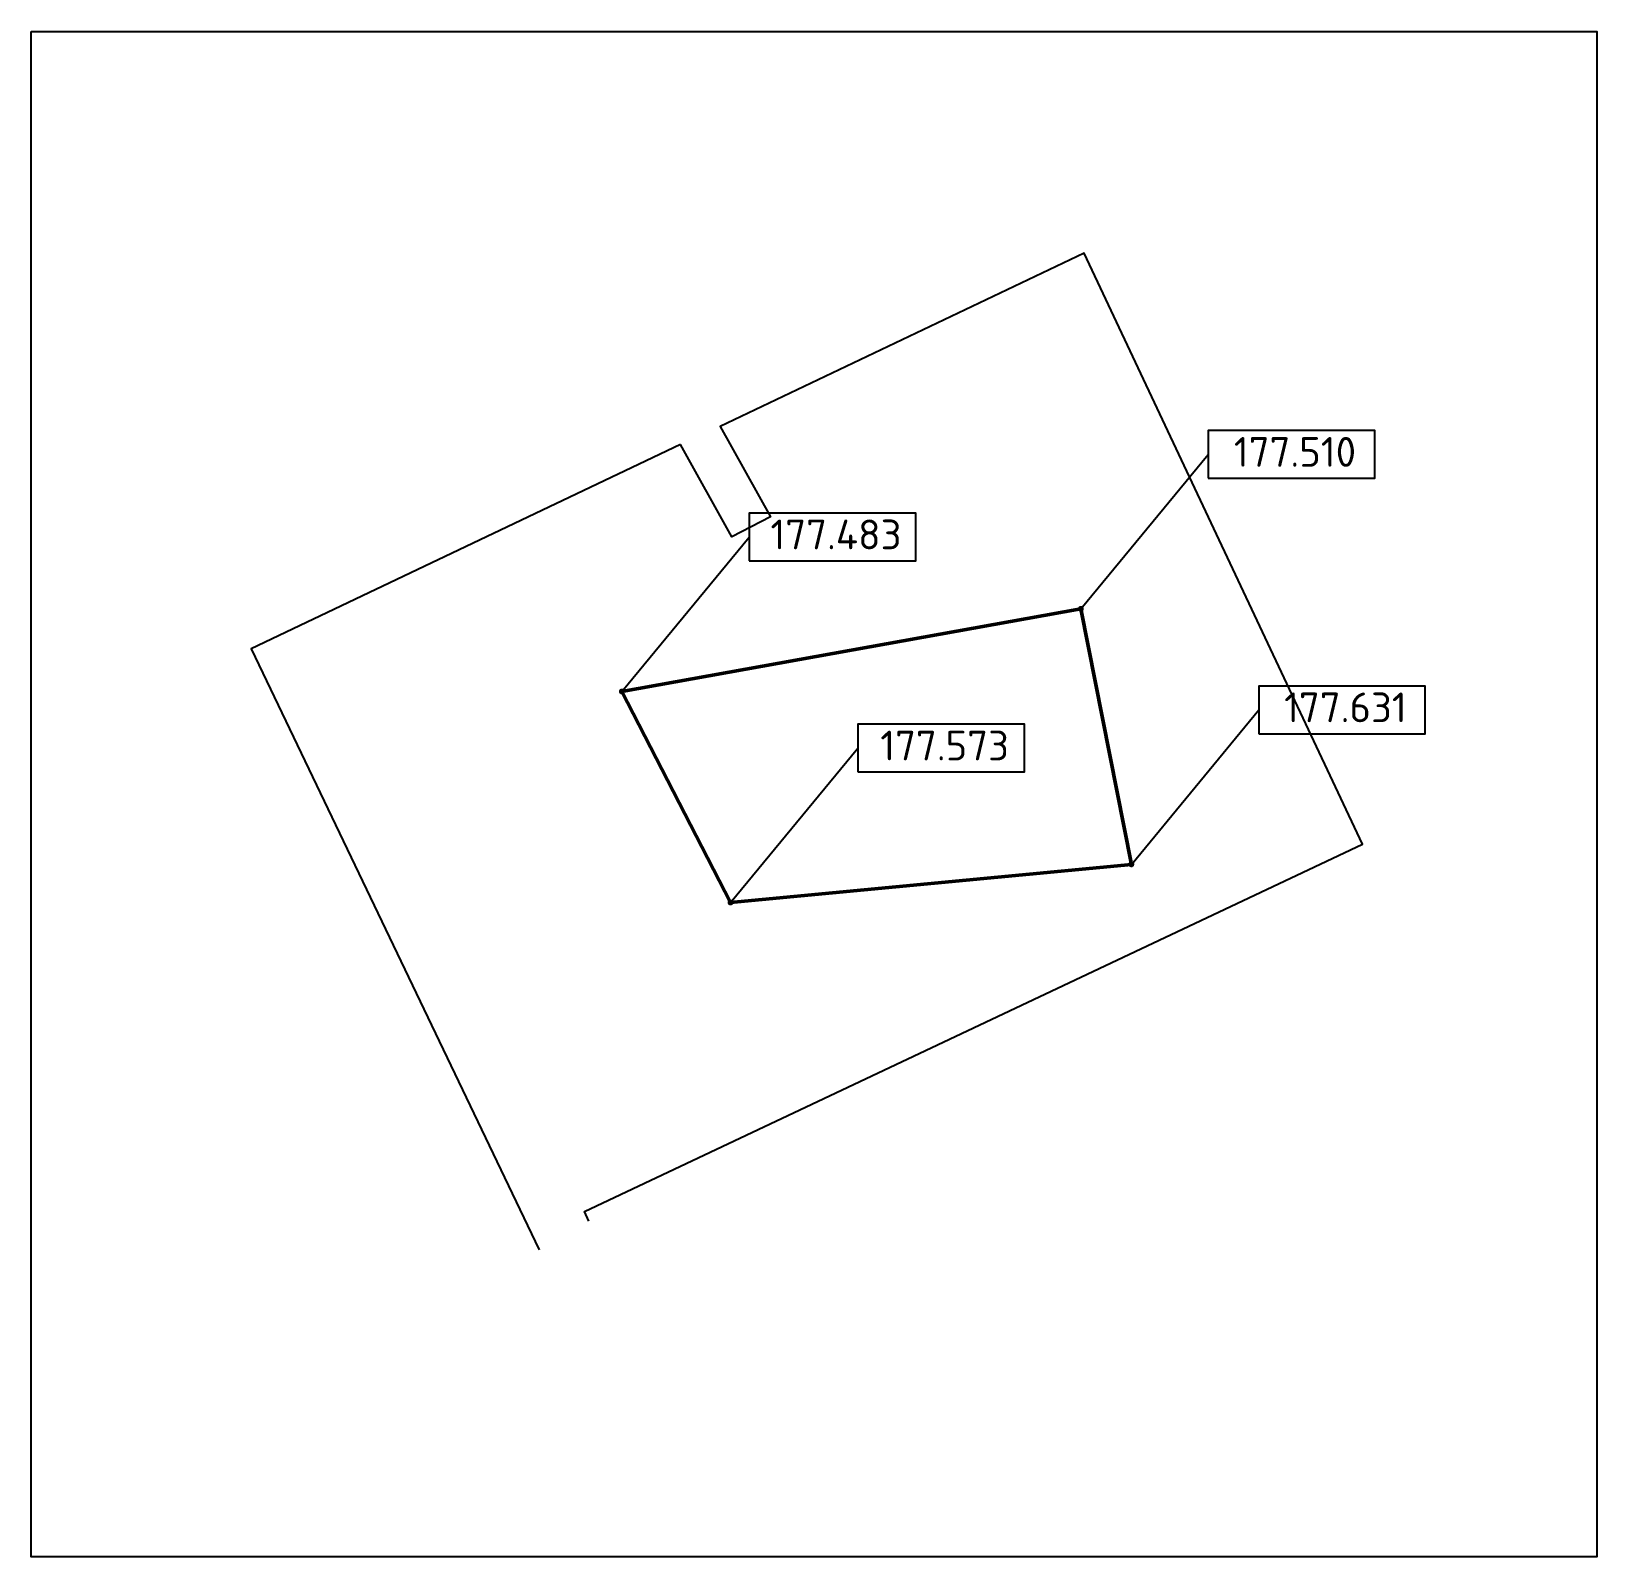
# Model space of a CAD drawing. Header units: millimetres. Extents: x 135455.8 to 135482.1, y 198052.2 to 198077.8.
import ezdxf
from ezdxf.enums import TextEntityAlignment as Align

# ---------------------------------------------------------------- set-up
doc = ezdxf.new("R2010")
doc.units = ezdxf.units.MM
doc.layers.add('контур', color=1, linetype='Continuous', lineweight=50)
doc.styles.add('isocpeur', font='isocpeur.ttf')

# ---------------------------------------------------------------- blocks, each defined once
blk = doc.blocks.new('otmetka_oporvb')
at = {"linetype": 'ByBlock', "lineweight": -2}
blk.add_hatch(color=0, dxfattribs=at).paths.add_polyline_path([(-38, -32, 1), (38, 32, 1)])
at = {"color": 0, "linetype": 'ByBlock', "lineweight": -2}
blk.add_line((0, 0), (2142, 2596), dxfattribs=at)
at = {"color": 0}
blk.add_lwpolyline([(2142, 2196), (4942, 2196), (4942, 2996), (2142, 2996)], close=True, dxfattribs=at)
at = {"color": 0, "linetype": 'ByBlock', "lineweight": -2, "style": 'isocpeur'}
blk.add_attdef('OTM', text='', height=500, dxfattribs=at).set_placement((3600, 2639), align=Align.MIDDLE_CENTER)

msp = doc.modelspace()

# ---------------------------------------------------------------- linework, layer by layer
msp.add_lwpolyline([(135455.759, 198077.828), (135482.078, 198077.828), (135482.078, 198052.188), (135455.759, 198052.188)], close=True)
for points in [[(135465.134, 198057.827), (135465.058, 198057.988), (135478.139, 198064.167), (135473.463, 198074.101), (135467.342, 198071.188), (135468.185, 198069.666), (135467.537, 198069.332), (135466.671, 198070.881)], [(135466.671, 198070.881), (135459.454, 198067.45), (135464.296, 198057.344)]]:
    msp.add_lwpolyline(points)
at = {"layer": 'контур'}
msp.add_lwpolyline([(135465.688, 198066.732), (135473.405, 198068.12), (135474.254, 198063.826), (135467.515, 198063.184)], close=True, dxfattribs=at)

# ---------------------------------------------------------------- block references
at = {"xscale": 0.001, "yscale": 0.001, "zscale": 0.001}
for p, values in [((135473.405, 198068.12), {'OTM': '177.510'}), ((135465.688, 198066.732), {'OTM': '177.483'}), ((135474.254, 198063.826), {'OTM': '177.631'}), ((135467.515, 198063.184), {'OTM': '177.573'})]:
    msp.add_blockref('otmetka_oporvb', p, dxfattribs=at).add_auto_attribs(values)

doc.saveas('drawing.dxf')
